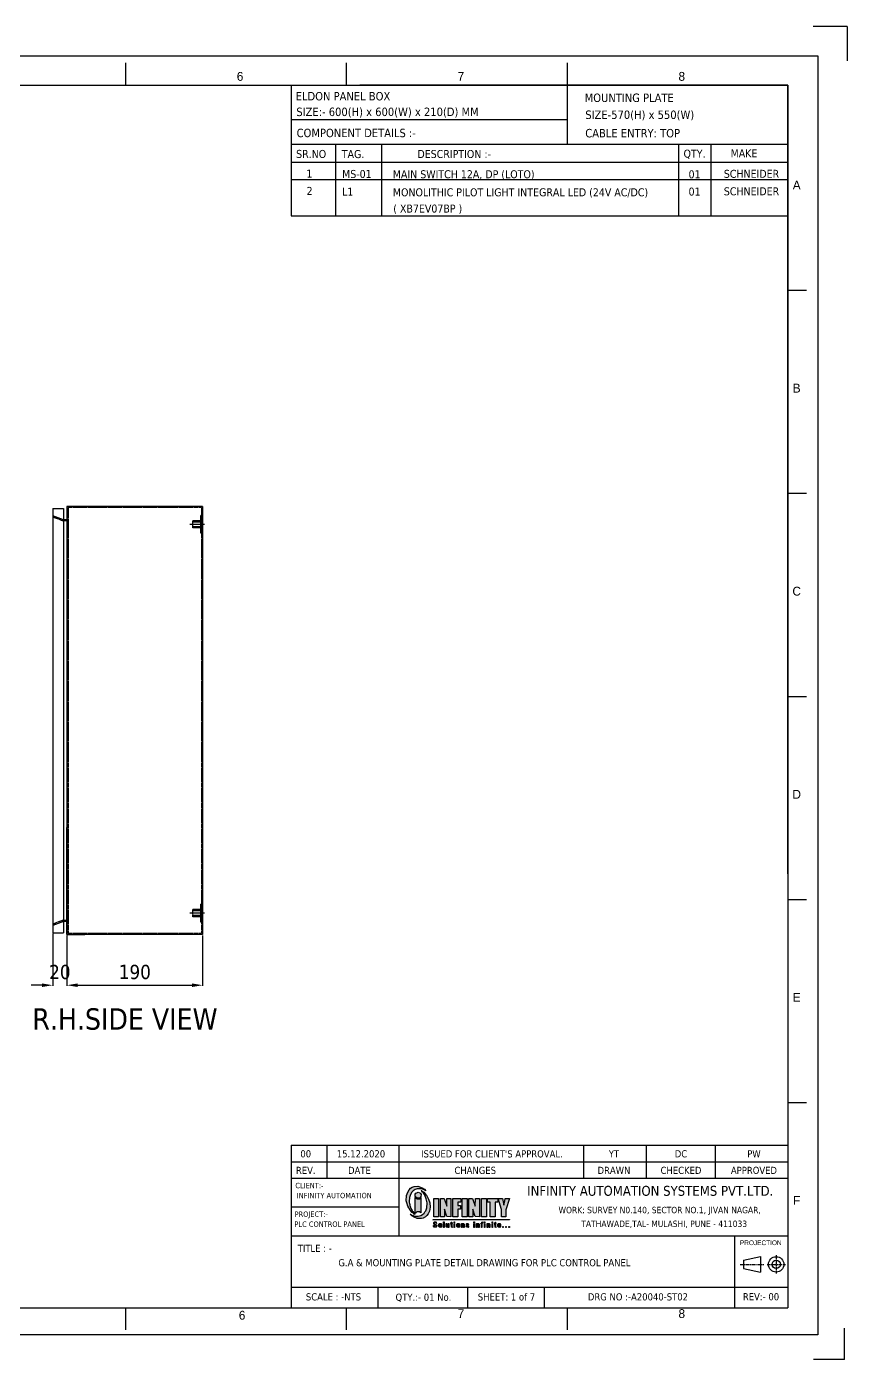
# Model space of a CAD drawing. Extents: x 867151 to 1787449, y -2071112 to -1028603.
# Drawn here: x 869453 to 870603, y -1033052 to -1031184 of the extents above; entities that cross this region are included whole.
import ezdxf
from ezdxf.enums import TextEntityAlignment as Align

# ---------------------------------------------------------------- set-up
doc = ezdxf.new("R2010")
doc.units = 0
doc.header["$LTSCALE"] = 4
doc.header["$MEASUREMENT"] = 0
doc.linetypes.add('CENTER', pattern=[2, 1.25, -0.25, 0.25, -0.25])
doc.linetypes.add('HIDDEN', pattern=[0.375, 0.25, -0.125])
doc.layers.get('0').update_dxf_attribs({"linetype": 'CONTINUOUS'})
doc.layers.get('Defpoints').update_dxf_attribs({"linetype": 'CONTINUOUS'})
for name, color, linetype in [('BEM', 2, 'CONTINUOUS'), ('KOERP', 7, 'CONTINUOUS'), ('Layer1', 7, 'CONTINUOUS'), ('MITTEL', 1, 'CENTER'), ('R2V', 7, 'CONTINUOUS'), ('Title Block', 7, 'CONTINUOUS'), ('UNSICHT', 3, 'HIDDEN')]:
    doc.layers.add(name, color=color, linetype=linetype)
doc.layers.add('TXT', color=3, linetype='CONTINUOUS', lineweight=25)
doc.styles.add('BZ2', font='GOTHIC.TTF')
doc.styles.add('STYLE1', font='ARIALN.TTF')
doc.styles.add('Tahoma', font='tahoma.ttf')
doc.dimstyles.new('Standard$0', dxfattribs={"dimscale": 6, "dimtxt": 6.5, "dimasz": 3.247, "dimexe": 1.0675, "dimexo": 1.645, "dimgap": 2.272, "dimtad": 2, "dimdec": 0, "dimzin": 0, "dimdsep": 46, "dimtxsty": 'Standard', "dimcen": 1.545, "dimdle": 5, "dimadec": 0, "dimazin": 0, "dimtfac": 1, "dimtdec": 0, "dimtix": 1, "dimtmove": 0, "dimatfit": 3, "dimfxl": 1, "dimtolj": 1, "dimtzin": 0, "dimarcsym": 0})

# ---------------------------------------------------------------- blocks, each defined once
blk = doc.blocks.new('*D767')
at = {"layer": 'BEM', "color": 0, "lineweight": -2, "ltscale": 0.5, "transparency": 16777216}
for p, q in [((869489.4, -1032454.9), (869489.4, -1032528.3)), ((869509.4, -1032457.4), (869509.4, -1032528.3)), ((869474.4, -1032527.3), (869459.4, -1032527.3)), ((869524.4, -1032527.3), (869539.4, -1032527.3))]:
    blk.add_line(p, q, dxfattribs=at)
at = {"layer": 'BEM', "color": 0, "ltscale": 0.5, "transparency": 16777216}
for points in [[(869474.4, -1032524.8), (869474.4, -1032529.8), (869489.4, -1032527.3)], [(869524.4, -1032524.8), (869524.4, -1032529.8), (869509.4, -1032527.3)]]:
    blk.add_solid(points, dxfattribs=at)
at = {"layer": 'Defpoints', "color": 0, "ltscale": 0.5, "transparency": 16777216}
for p in [(869489.4, -1032453.9), (869509.4, -1032456.4), (869509.4, -1032527.3)]:
    blk.add_point(p, dxfattribs=at)
at = {"layer": 'BEM', "color": 4, "ltscale": 0.5, "transparency": 16777216, "insert": (869499.4, -1032508.9), "char_height": 20, "attachment_point": 5, "style": 'Tahoma'}
blk.add_mtext('\\A1;20', dxfattribs=at)
blk = doc.blocks.new('*D771')
at = {"layer": 'BEM', "color": 0, "lineweight": -2, "ltscale": 0.5, "transparency": 16777216}
for p, q in [((869509.4, -1032457.4), (869509.4, -1032528.3)), ((869699.4, -1032457.4), (869699.4, -1032528.3)), ((869524.4, -1032527.3), (869684.4, -1032527.3))]:
    blk.add_line(p, q, dxfattribs=at)
at = {"layer": 'BEM', "color": 0, "ltscale": 0.5, "transparency": 16777216}
for points in [[(869524.4, -1032524.8), (869524.4, -1032529.8), (869509.4, -1032527.3)], [(869684.4, -1032524.8), (869684.4, -1032529.8), (869699.4, -1032527.3)]]:
    blk.add_solid(points, dxfattribs=at)
at = {"layer": 'Defpoints', "color": 0, "ltscale": 0.5, "transparency": 16777216}
for p in [(869509.4, -1032456.4), (869699.4, -1032456.4), (869699.4, -1032527.3)]:
    blk.add_point(p, dxfattribs=at)
at = {"layer": 'BEM', "color": 4, "ltscale": 0.5, "transparency": 16777216, "insert": (869604.4, -1032508.9), "char_height": 20, "attachment_point": 5, "style": 'Tahoma'}
blk.add_mtext('\\A1;190', dxfattribs=at)

msp = doc.modelspace()

# ---------------------------------------------------------------- hatches: boundary and pattern name
h = msp.add_hatch(color=9)
h.paths.add_polyline_path([(869992.5, -1032817.4), (869994.4, -1032815.6), (869997.4, -1032813.7), (870000.2, -1032812.7), (870005.9, -1032812.7), (870008.9, -1032813.7), (870012.2, -1032815.3), (870010.3, -1032813.4), (870007, -1032811.3), (870004.5, -1032810.2), (870000.7, -1032809.2), (869996, -1032809.5), (869992.8, -1032810.6), (869990.6, -1032812), (869988.8, -1032813.9), (869986.7, -1032817.2), (869985, -1032821.9), (869984.8, -1032829.6), (869985.3, -1032832.2), (869986.9, -1032837.1), (869988.3, -1032839.4), (869990.2, -1032842.7), (869993, -1032845.7), (869994.2, -1032846.4), (869995.8, -1032848.1), (869997, -1032848.6), (869996, -1032847.4), (869995.8, -1032847.4), (869993.7, -1032844.3), (869993.5, -1032844.3), (869993, -1032843.2), (869992.8, -1032843.2), (869991.3, -1032840.1), (869991.1, -1032840.1), (869990.2, -1032837.1), (869989.9, -1032837.1), (869989.5, -1032834.3), (869989.2, -1032834.3), (869989, -1032830.5), (869988.8, -1032830.5), (869989.2, -1032824.7), (869990.6, -1032820.5)])
h.paths.add_polyline_path([(870010.8, -1032845), (870009.8, -1032846.7), (870007.3, -1032848.8), (870004.9, -1032850.2), (870001.6, -1032851.1), (869997.9, -1032850.9), (869996.5, -1032850.9), (869994.2, -1032850), (869993.5, -1032850), (869992.1, -1032849), (869991.6, -1032849), (869990.9, -1032848.3), (869990.4, -1032848.3), (869992.5, -1032850.4), (869995.8, -1032852.5), (870000, -1032854.2), (870005.9, -1032854.4), (870008.4, -1032853.7), (870011.7, -1032851.8), (870012.4, -1032850.9), (870013.6, -1032850.2), (870015.2, -1032847.9), (870017.1, -1032843.9), (870018, -1032838.3), (870017.6, -1032832.4), (870015.9, -1032827), (870012.9, -1032821.6), (870012.6, -1032821.6), (870011.2, -1032819.5), (870009.1, -1032817.4), (870008.7, -1032817.4), (870008.7, -1032817), (870008.2, -1032817), (870006.1, -1032815.1), (870005.6, -1032815.1), (870006.6, -1032816), (870007.3, -1032817.2), (870007.7, -1032817.2), (870008.4, -1032818.4), (870009.4, -1032820), (870010.5, -1032821.4), (870012.6, -1032826.6), (870013.8, -1032832.4), (870013.3, -1032839.2), (870011.9, -1032843.4)])
h = msp.add_hatch(color=141)
h.paths.add_polyline_path([(870003.5, -1032818.1), (870001.6, -1032817.4), (869999.3, -1032818.1), (869998.1, -1032818.8), (869997.4, -1032820), (869997.2, -1032822.8), (869997.9, -1032824.2), (869999.3, -1032825.4), (870002.1, -1032825.9), (870003.8, -1032825.2), (870005.2, -1032823.5), (870005.4, -1032820.5), (870004.7, -1032819.1)])
h.paths.add_polyline_path([(869997.4, -1032846.7), (869997.9, -1032846.7), (869997.9, -1032846.2), (869999.5, -1032845), (870003.3, -1032845), (870004.9, -1032846.4), (870005.2, -1032824.9), (870004.9, -1032824.9), (870004.5, -1032825.9), (870003.3, -1032826.6), (870000, -1032826.8), (869998.8, -1032826.1), (869998.6, -1032826.1), (869997.9, -1032824.9), (869997.4, -1032824.9)])
h = msp.add_hatch(color=141)
h.paths.add_polyline_path([(870023.2, -1032851.8), (870030, -1032851.8), (870030, -1032826.1), (870023.2, -1032826.1)])
h.paths.add_polyline_path([(870032.5, -1032851.8), (870038.2, -1032851.8), (870038.4, -1032841.1), (870041.4, -1032851.6), (870047.3, -1032851.8), (870047.3, -1032826.1), (870041.7, -1032826.1), (870041.7, -1032837.1), (870037.9, -1032826.1), (870032.5, -1032826.1)])
h.paths.add_polyline_path([(870050.1, -1032851.8), (870056.9, -1032851.8), (870056.9, -1032841.1), (870060.9, -1032841.1), (870060.9, -1032836.2), (870057.1, -1032836.2), (870056.9, -1032831.2), (870061.3, -1032831.2), (870061.3, -1032826.1), (870050.1, -1032826.1)])
h.paths.add_polyline_path([(870069.8, -1032826.1), (870063, -1032826.1), (870063, -1032851.8), (870069.8, -1032851.8)])
h.paths.add_polyline_path([(870078.2, -1032841.1), (870081.2, -1032851.6), (870087.1, -1032851.8), (870087.1, -1032826.1), (870081.5, -1032826.1), (870081.2, -1032836.9), (870077.7, -1032826.1), (870072.3, -1032826.1), (870072.3, -1032851.8), (870077.9, -1032851.8)])
h.paths.add_polyline_path([(870096.9, -1032826.1), (870090.1, -1032826.1), (870090.1, -1032851.8), (870096.9, -1032851.8)])
h.paths.add_polyline_path([(870109.1, -1032831.2), (870112.8, -1032831.2), (870112.8, -1032826.1), (870098.3, -1032826.1), (870098.3, -1032831.2), (870102.3, -1032831.2), (870102.3, -1032851.8), (870109.1, -1032851.8)])
h.paths.add_polyline_path([(870129.2, -1032826.1), (870123.1, -1032826.1), (870122.7, -1032829.6), (870121.2, -1032835.4), (870119.6, -1032826.1), (870113.5, -1032826.1), (870118, -1032841.5), (870118.2, -1032851.8), (870124.3, -1032851.8), (870124.3, -1032842.2)])

# ---------------------------------------------------------------- linework, layer by layer
for p, q in [((870602.6, -1031183.7), (870554.8, -1031183.7)), ((870602.6, -1031183.7), (870602.6, -1031231.6)), ((869858, -1031265.5), (870519.5, -1031265.5)), ((870519.5, -1032371.2), (870519.5, -1031265.5)), ((869489.4, -1031858.9), (869504.4, -1031858.9)), ((869509.4, -1032356.4), (869509.4, -1032306.4)), ((869509.4, -1032456.4), (869509.4, -1032356.4)), ((869489.4, -1032453.9), (869504.4, -1032453.9)), ((869509.4, -1032456.4), (869534.4, -1032456.4)), ((869823.5, -1032797.9), (869823.5, -1032878.5)), ((870598.9, -1033051.7), (870598.9, -1033008.2)), ((870598.9, -1033051.7), (870555.4, -1033051.7))]:
    msp.add_line(p, q)
at = {"layer": 'KOERP'}
for p, q in [((869489.4, -1031858.9), (869489.4, -1032453.9)), ((869504.4, -1031858.9), (869504.4, -1032453.9)), ((869509.4, -1031856.4), (869509.4, -1032456.4)), ((869699.4, -1031856.4), (869509.4, -1031856.4)), ((869699.4, -1031856.4), (869699.4, -1032456.4)), ((869504.4, -1031874.9), (869489.4, -1031869.2)), ((869509.4, -1031874.9), (869504.4, -1031874.9)), ((869504.4, -1032437.9), (869489.4, -1032443.6)), ((869509.4, -1032437.9), (869504.4, -1032437.9)), ((869699.4, -1032456.4), (869509.4, -1032456.4))]:
    msp.add_line(p, q, dxfattribs=at)
at = {"layer": 'Layer1'}
for p, q in [((869591.3, -1031234.5), (869591.3, -1031265.5)), ((869900.7, -1031234.5), (869900.7, -1031265.5)), ((870210.1, -1031234.5), (870210.1, -1031265.5)), ((868044.4, -1031265.5), (870519.5, -1031265.5)), ((870519.5, -1031265.5), (869919.6, -1031265.5)), ((870519.5, -1031265.5), (870519.5, -1032979.5)), ((870519.5, -1031586.8), (870519.5, -1031265.5)), ((870519.5, -1031553.2), (870545.4, -1031553.2)), ((870519.5, -1031766.6), (870519.5, -1031586.8)), ((870519.5, -1031780.2), (870519.5, -1031862.6)), ((870519.5, -1031837.8), (870545.4, -1031837.8)), ((870519.5, -1031862.6), (870519.5, -1032023.5)), ((870519.5, -1031862.8), (870519.5, -1032023.6)), ((870519.5, -1032122.5), (870545.4, -1032122.5)), ((870519.5, -1032407.1), (870545.4, -1032407.1)), ((870519.5, -1032684.1), (870519.5, -1032979.5)), ((870519.5, -1032691.8), (870545.4, -1032691.8)), ((870519.5, -1032691.8), (870545.4, -1032691.8)), ((870519.5, -1032691.8), (870545.4, -1032691.8)), ((870519.5, -1032728.4), (870519.5, -1032979.5)), ((869823.5, -1032751.5), (869823.5, -1032979.5)), ((869823.5, -1032751.5), (870519.5, -1032751.5)), ((869823.5, -1032751.5), (870519.5, -1032751.5)), ((869873.4, -1032751.5), (869873.4, -1032774.7)), ((869974.2, -1032751.5), (869974.2, -1032797.9)), ((870233.2, -1032751.5), (870233.2, -1032774.7)), ((870320.7, -1032751.5), (870320.7, -1032774.7)), ((870417.6, -1032751.5), (870417.6, -1032774.7)), ((869823.5, -1032774.7), (870519.5, -1032774.7)), ((869873.4, -1032774.7), (869873.4, -1032797.9)), ((870233.2, -1032774.7), (870233.2, -1032797.9)), ((870320.7, -1032774.7), (870320.7, -1032797.9)), ((870417.6, -1032774.7), (870417.6, -1032797.9)), ((869823.5, -1032797.9), (870519.5, -1032797.9)), ((869823.5, -1032797.9), (870519.5, -1032797.9)), ((869974.2, -1032797.9), (869974.2, -1032878.5)), ((869974.2, -1032838.2), (869823.5, -1032838.2)), ((869823.5, -1032878.5), (870519.5, -1032878.5)), ((870444.7, -1032878.5), (870444.7, -1032979.5)), ((870457.1, -1032912.7), (870481.1, -1032907.7)), ((870481.1, -1032907.7), (870481.1, -1032929.4)), ((870457.1, -1032912.7), (870457.1, -1032924.4)), ((870457.1, -1032924.4), (870481.1, -1032929.4)), ((869823.5, -1032950.5), (870519.5, -1032950.5)), ((869945, -1032950.5), (869945, -1032979.5)), ((870070.7, -1032950.5), (870070.7, -1032979.5)), ((870177.7, -1032950.5), (870177.7, -1032979.5)), ((868044.4, -1032979.5), (870519.5, -1032979.5)), ((869591.3, -1032979.5), (869591.3, -1033010.4)), ((869693.9, -1032979.5), (870512.7, -1032979.5)), ((869823.5, -1032979.5), (870519.5, -1032979.5)), ((869900.7, -1032979.5), (869900.7, -1033010.4)), ((870210.1, -1032979.5), (870210.1, -1033010.4))]:
    msp.add_line(p, q, dxfattribs=at)
at = {"layer": 'Layer1', "linetype": 'CENTER'}
for p, q in [((870503, -1032905.7), (870503, -1032931.5)), ((870452.6, -1032918.6), (870485.5, -1032918.6)), ((870490.1, -1032918.6), (870515.9, -1032918.6))]:
    msp.add_line(p, q, dxfattribs=at)
at = {"layer": 'Layer1'}
msp.add_lwpolyline([(867993.6, -1031224.6), (870561.1, -1031224.6), (870561.1, -1033017.3), (867993.6, -1033017.3)], close=True, dxfattribs=at)
for radius in [10.8, 5.85]:
    msp.add_circle((870503, -1032918.6), radius, dxfattribs=at)
at = {"layer": 'MITTEL', "ltscale": 5}
for p, q in [((869702.1, -1031881.4), (869681.5, -1031881.4)), ((869702.1, -1032426.4), (869681.5, -1032426.4))]:
    msp.add_line(p, q, dxfattribs=at)
at = {"layer": 'R2V', "color": 0}
for points in [[(870000.7, -1032809.2, 0), (870004.5, -1032810.2, 0), (870007, -1032811.3, 0), (870010.3, -1032813.4, 0), (870012.2, -1032815.3, 0), (870008.9, -1032813.7, 0), (870005.9, -1032812.7, 0), (870000.2, -1032812.7, 0), (869997.4, -1032813.7, 0), (869994.4, -1032815.6, 0), (869992.5, -1032817.4, 0), (869990.6, -1032820.5, 0), (869989.2, -1032824.7, 0), (869988.8, -1032830.5, 0), (869989, -1032830.5, 0), (869989.2, -1032834.3, 0), (869989.5, -1032834.3, 0), (869989.9, -1032837.1, 0), (869990.2, -1032837.1, 0), (869991.1, -1032840.1, 0), (869991.3, -1032840.1, 0), (869992.8, -1032843.2, 0), (869993, -1032843.2, 0), (869993.5, -1032844.3, 0), (869993.7, -1032844.3, 0), (869995.8, -1032847.4, 0), (869996, -1032847.4, 0), (869997, -1032848.6, 0), (869995.8, -1032848.1, 0), (869994.2, -1032846.4, 0), (869993, -1032845.7, 0), (869990.2, -1032842.7, 0), (869988.3, -1032839.4, 0), (869986.9, -1032837.1, 0), (869985.3, -1032832.2, 0), (869984.8, -1032829.6, 0), (869985, -1032821.9, 0), (869986.7, -1032817.2, 0), (869988.8, -1032813.9, 0), (869990.6, -1032812, 0), (869992.8, -1032810.6, 0), (869996, -1032809.5, 0), (870000.7, -1032809.2, 0)], [(870006.1, -1032815.1, 0), (870008.2, -1032817, 0), (870008.7, -1032817, 0), (870008.7, -1032817.4, 0), (870009.1, -1032817.4, 0), (870011.2, -1032819.5, 0), (870012.6, -1032821.6, 0), (870012.9, -1032821.6, 0), (870015.9, -1032827, 0), (870017.6, -1032832.4, 0), (870018, -1032838.3, 0), (870017.1, -1032843.9, 0), (870015.2, -1032847.9, 0), (870013.6, -1032850.2, 0), (870012.4, -1032850.9, 0), (870011.7, -1032851.8, 0), (870008.4, -1032853.7, 0), (870005.9, -1032854.4, 0), (870000, -1032854.2, 0), (869995.8, -1032852.5, 0), (869992.5, -1032850.4, 0), (869990.4, -1032848.3, 0), (869990.9, -1032848.3, 0), (869991.6, -1032849, 0), (869992.1, -1032849, 0), (869993.5, -1032850, 0), (869994.2, -1032850, 0), (869996.5, -1032850.9, 0), (869997.9, -1032850.9, 0), (870001.6, -1032851.1, 0), (870004.9, -1032850.2, 0), (870007.3, -1032848.8, 0), (870009.8, -1032846.7, 0), (870010.8, -1032845, 0), (870011.9, -1032843.4, 0), (870013.3, -1032839.2, 0), (870013.8, -1032832.4, 0), (870012.6, -1032826.6, 0), (870010.5, -1032821.4, 0), (870009.4, -1032820, 0), (870008.4, -1032818.4, 0), (870007.7, -1032817.2, 0), (870007.3, -1032817.2, 0), (870006.6, -1032816, 0), (870005.6, -1032815.1, 0), (870006.1, -1032815.1, 0)], [(870001.6, -1032817.4, 0), (870003.5, -1032818.1, 0), (870004.7, -1032819.1, 0), (870005.4, -1032820.5, 0), (870005.2, -1032823.5, 0), (870003.8, -1032825.2, 0), (870002.1, -1032825.9, 0), (869999.3, -1032825.4, 0), (869997.9, -1032824.2, 0), (869997.2, -1032822.8, 0), (869997.4, -1032820, 0), (869998.1, -1032818.8, 0), (869999.3, -1032818.1, 0), (870001.6, -1032817.4, 0)], [(870005.2, -1032824.9, 0), (870004.9, -1032846.4, 0), (870003.3, -1032845, 0), (869999.5, -1032845, 0), (869997.9, -1032846.2, 0), (869997.9, -1032846.7, 0), (869997.4, -1032846.7, 0), (869997.4, -1032824.9, 0), (869997.9, -1032824.9, 0), (869998.6, -1032826.1, 0), (869998.8, -1032826.1, 0), (870000, -1032826.8, 0), (870003.3, -1032826.6, 0), (870004.5, -1032825.9, 0), (870004.9, -1032824.9, 0), (870005.2, -1032824.9, 0)], [(870030, -1032826.1, 0), (870030, -1032851.8, 0), (870023.2, -1032851.8, 0), (870023.2, -1032826.1, 0), (870030, -1032826.1, 0)], [(870047.3, -1032826.1, 0), (870047.3, -1032851.8, 0), (870041.4, -1032851.6, 0), (870038.4, -1032841.1, 0), (870038.2, -1032851.8, 0), (870032.5, -1032851.8, 0), (870032.5, -1032826.1, 0), (870037.9, -1032826.1, 0), (870041.7, -1032837.1, 0), (870041.7, -1032826.1, 0), (870047.3, -1032826.1, 0)], [(870061.3, -1032826.1, 0), (870061.3, -1032831.2, 0), (870056.9, -1032831.2, 0), (870057.1, -1032836.2, 0), (870060.9, -1032836.2, 0), (870060.9, -1032841.1, 0), (870056.9, -1032841.1, 0), (870056.9, -1032851.8, 0), (870050.1, -1032851.8, 0), (870050.1, -1032826.1, 0), (870061.3, -1032826.1, 0)], [(870069.8, -1032826.1, 0), (870069.8, -1032851.8, 0), (870063, -1032851.8, 0), (870063, -1032826.1, 0), (870069.8, -1032826.1, 0)], [(870087.1, -1032826.1, 0), (870087.1, -1032851.8, 0), (870081.2, -1032851.6, 0), (870078.2, -1032841.1, 0), (870077.9, -1032851.8, 0), (870072.3, -1032851.8, 0), (870072.3, -1032826.1, 0), (870077.7, -1032826.1, 0), (870081.2, -1032836.9, 0), (870081.5, -1032826.1, 0), (870087.1, -1032826.1, 0)], [(870096.9, -1032826.1, 0), (870096.9, -1032851.8, 0), (870090.1, -1032851.8, 0), (870090.1, -1032826.1, 0), (870096.9, -1032826.1, 0)], [(870112.8, -1032826.1, 0), (870112.8, -1032831.2, 0), (870109.1, -1032831.2, 0), (870109.1, -1032851.8, 0), (870102.3, -1032851.8, 0), (870102.3, -1032831.2, 0), (870098.3, -1032831.2, 0), (870098.3, -1032826.1, 0), (870112.8, -1032826.1, 0)], [(870129.2, -1032826.1, 0), (870124.3, -1032842.2, 0), (870124.3, -1032851.8, 0), (870118.2, -1032851.8, 0), (870118, -1032841.5, 0), (870113.5, -1032826.1, 0), (870119.6, -1032826.1, 0), (870121.2, -1032835.4, 0), (870122.7, -1032829.6, 0), (870123.1, -1032826.1, 0), (870129.2, -1032826.1, 0)], [(870129.4, -1032855.6, 0), (870129.4, -1032856.3, 0), (870022.5, -1032856.3, 0), (870022.5, -1032856.5, 0), (870022.2, -1032856.5, 0), (870022.2, -1032855.6, 0), (870129.4, -1032855.6, 0)], [(870026, -1032859.1, 0), (870026.7, -1032859.6, 0), (870027.2, -1032861.4, 0), (870026.5, -1032861.4, 0), (870026, -1032860, 0), (870024.3, -1032860, 0), (870023.9, -1032861.4, 0), (870024.1, -1032861.4, 0), (870024.3, -1032862.1, 0), (870024.8, -1032862.1, 0), (870026.9, -1032863.1, 0), (870027.4, -1032863.8, 0), (870027.2, -1032865.9, 0), (870026.7, -1032866.6, 0), (870023.9, -1032866.6, 0), (870022.9, -1032865.2, 0), (870022.9, -1032864, 0), (870023.6, -1032864, 0), (870024.3, -1032865.9, 0), (870024.8, -1032865.9, 0), (870025.8, -1032866.1, 0), (870026.7, -1032865.2, 0), (870026.5, -1032864, 0), (870023.9, -1032862.8, 0), (870023.2, -1032861.9, 0), (870023.4, -1032859.8, 0), (870024.1, -1032859.1, 0), (870026, -1032859.1, 0)], [(870033, -1032861.2, 0), (870034.2, -1032862.6, 0), (870033.9, -1032865.9, 0), (870033, -1032866.8, 0), (870031.1, -1032866.6, 0), (870030.2, -1032865.4, 0), (870030.4, -1032862.1, 0), (870031.4, -1032861.2, 0), (870033, -1032861.2, 0)], [(870032.5, -1032861.9, 0), (870031.4, -1032862.1, 0), (870030.9, -1032864.7, 0), (870031.1, -1032864.7, 0), (870031.4, -1032865.9, 0), (870031.8, -1032865.9, 0), (870032.5, -1032866.1, 0), (870033.2, -1032865.4, 0), (870033.2, -1032862.6, 0), (870032.5, -1032861.9, 0)], [(870037.7, -1032859.1, 0), (870037.7, -1032866.8, 0), (870037, -1032866.8, 0), (870037, -1032859.1, 0), (870037.7, -1032859.1, 0)], [(870044.2, -1032861.2, 0), (870044.2, -1032866.8, 0), (870043.5, -1032866.8, 0), (870043.3, -1032866.3, 0), (870042.8, -1032866.8, 0), (870041.2, -1032866.6, 0), (870040.7, -1032865.9, 0), (870040.7, -1032861.2, 0), (870041.4, -1032861.2, 0), (870041.7, -1032865.9, 0), (870042.1, -1032865.9, 0), (870042.6, -1032866.1, 0), (870043.5, -1032865.2, 0), (870043.5, -1032861.2, 0), (870044.2, -1032861.2, 0)], [(870048.5, -1032859.3, 0), (870048.5, -1032861.2, 0), (870049.2, -1032861.2, 0), (870049.2, -1032861.9, 0), (870048.5, -1032861.9, 0), (870048.7, -1032866.1, 0), (870049.2, -1032866.1, 0), (870049.4, -1032866.8, 0), (870048, -1032866.6, 0), (870047.8, -1032861.9, 0), (870047.3, -1032861.9, 0), (870047.3, -1032861.2, 0), (870047.8, -1032861.2, 0), (870047.8, -1032859.6, 0), (870048.5, -1032859.3, 0)], [(870052.4, -1032859.1, 0), (870052.4, -1032860.3, 0), (870051.7, -1032860.3, 0), (870051.7, -1032859.1, 0), (870052.4, -1032859.1, 0)], [(870052.4, -1032861.2, 0), (870052.4, -1032866.8, 0), (870051.7, -1032866.8, 0), (870051.7, -1032861.2, 0), (870052.4, -1032861.2, 0)], [(870058.3, -1032861.2, 0), (870059.5, -1032862.6, 0), (870059.2, -1032865.9, 0), (870058.3, -1032866.8, 0), (870056.4, -1032866.6, 0), (870055.5, -1032865.4, 0), (870055.7, -1032862.1, 0), (870056.6, -1032861.2, 0), (870058.3, -1032861.2, 0)], [(870057.8, -1032861.9, 0), (870056.6, -1032862.1, 0), (870056.2, -1032864.7, 0), (870056.4, -1032864.7, 0), (870056.6, -1032865.9, 0), (870057.1, -1032865.9, 0), (870057.8, -1032866.1, 0), (870058.5, -1032865.4, 0), (870058.5, -1032862.6, 0), (870057.8, -1032861.9, 0)], [(870065.1, -1032861.2, 0), (870065.8, -1032862.1, 0), (870065.8, -1032866.8, 0), (870065.1, -1032866.8, 0), (870064.8, -1032862.1, 0), (870063.4, -1032862.1, 0), (870063, -1032863.1, 0), (870063, -1032866.8, 0), (870062.3, -1032866.8, 0), (870062.3, -1032861.2, 0), (870063, -1032861.2, 0), (870063.2, -1032861.7, 0), (870063.7, -1032861.2, 0), (870065.1, -1032861.2, 0)], [(870071.2, -1032861.2, 0), (870071.9, -1032862.8, 0), (870071.2, -1032863.1, 0), (870070.7, -1032861.9, 0), (870069.8, -1032862.1, 0), (870069.8, -1032863.3, 0), (870070, -1032863.3, 0), (870072.1, -1032864.5, 0), (870071.9, -1032866.3, 0), (870071.2, -1032866.8, 0), (870069.3, -1032866.6, 0), (870068.6, -1032864.9, 0), (870069.3, -1032864.7, 0), (870069.8, -1032865.9, 0), (870070, -1032865.9, 0), (870070.7, -1032866.1, 0), (870071.4, -1032865.6, 0), (870071.2, -1032864.7, 0), (870069.1, -1032864, 0), (870069.1, -1032861.7, 0), (870069.5, -1032861.2, 0), (870071.2, -1032861.2, 0)], [(870080.3, -1032859.1, 0), (870080.3, -1032860.3, 0), (870079.6, -1032860.3, 0), (870079.6, -1032859.1, 0), (870080.3, -1032859.1, 0)], [(870080.3, -1032861.2, 0), (870080.3, -1032866.8, 0), (870079.6, -1032866.8, 0), (870079.6, -1032861.2, 0), (870080.3, -1032861.2, 0)], [(870086.1, -1032861.2, 0), (870086.8, -1032862.1, 0), (870086.8, -1032866.8, 0), (870086.1, -1032866.8, 0), (870085.9, -1032862.1, 0), (870084.5, -1032862.1, 0), (870084, -1032863.1, 0), (870084, -1032866.8, 0), (870083.3, -1032866.8, 0), (870083.3, -1032861.2, 0), (870084, -1032861.2, 0), (870084.3, -1032861.7, 0), (870084.7, -1032861.2, 0), (870086.1, -1032861.2, 0)], [(870091.8, -1032859.1, 0), (870091.8, -1032859.8, 0), (870090.8, -1032860, 0), (870090.8, -1032861.2, 0), (870091.5, -1032861.2, 0), (870091.5, -1032861.9, 0), (870090.8, -1032861.9, 0), (870090.8, -1032866.8, 0), (870090.1, -1032866.8, 0), (870090.1, -1032861.9, 0), (870089.4, -1032861.9, 0), (870089.4, -1032861.2, 0), (870090.1, -1032861.2, 0), (870090.4, -1032859.3, 0), (870091.8, -1032859.1, 0)], [(870095, -1032859.1, 0), (870095, -1032860.3, 0), (870094.3, -1032860.3, 0), (870094.3, -1032859.1, 0), (870095, -1032859.1, 0)], [(870095, -1032861.2, 0), (870095, -1032866.8, 0), (870094.3, -1032866.8, 0), (870094.3, -1032861.2, 0), (870095, -1032861.2, 0)], [(870100.9, -1032861.2, 0), (870101.6, -1032862.1, 0), (870101.6, -1032866.8, 0), (870100.9, -1032866.8, 0), (870100.7, -1032862.1, 0), (870099.2, -1032862.1, 0), (870098.8, -1032863.1, 0), (870098.8, -1032866.8, 0), (870098.1, -1032866.8, 0), (870098.1, -1032861.2, 0), (870098.8, -1032861.2, 0), (870099, -1032861.7, 0), (870099.5, -1032861.2, 0), (870100.9, -1032861.2, 0)], [(870105.6, -1032859.1, 0), (870105.6, -1032860.3, 0), (870104.9, -1032860.3, 0), (870104.9, -1032859.1, 0), (870105.6, -1032859.1, 0)], [(870105.6, -1032861.2, 0), (870105.6, -1032866.8, 0), (870104.9, -1032866.8, 0), (870104.9, -1032861.2, 0), (870105.6, -1032861.2, 0)], [(870109.5, -1032859.3, 0), (870109.5, -1032861.2, 0), (870110.2, -1032861.2, 0), (870110.2, -1032861.9, 0), (870109.5, -1032861.9, 0), (870109.8, -1032866.1, 0), (870110.2, -1032866.1, 0), (870110.5, -1032866.8, 0), (870109.1, -1032866.6, 0), (870108.8, -1032861.9, 0), (870108.4, -1032861.9, 0), (870108.4, -1032861.2, 0), (870108.8, -1032861.2, 0), (870109.1, -1032859.6, 0), (870109.5, -1032859.3, 0)], [(870115.6, -1032861.2, 0), (870116.8, -1032862.6, 0), (870116.8, -1032864.2, 0), (870113.5, -1032864.2, 0), (870114, -1032865.6, 0), (870114.2, -1032865.6, 0), (870114.5, -1032866.1, 0), (870115.6, -1032865.9, 0), (870116.1, -1032864.7, 0), (870116.6, -1032864.7, 0), (870116.6, -1032865.9, 0), (870115.6, -1032866.8, 0), (870113.8, -1032866.6, 0), (870112.8, -1032865.4, 0), (870113.1, -1032862.1, 0), (870114, -1032861.2, 0), (870115.6, -1032861.2, 0)], [(870115.2, -1032861.9, 0), (870114.2, -1032862.1, 0), (870113.8, -1032862.6, 0), (870113.8, -1032863.5, 0), (870116.1, -1032863.5, 0), (870115.6, -1032862.1, 0), (870115.2, -1032861.9, 0)], [(870120.5, -1032865.6, 0), (870120.5, -1032866.8, 0), (870119.8, -1032866.8, 0), (870119.8, -1032865.6, 0), (870120.5, -1032865.6, 0)], [(870124.8, -1032865.6, 0), (870124.8, -1032866.8, 0), (870124.1, -1032866.8, 0), (870124.1, -1032865.6, 0), (870124.8, -1032865.6, 0)], [(870129.2, -1032865.6, 0), (870129.2, -1032866.8, 0), (870128.5, -1032866.8, 0), (870128.5, -1032865.6, 0), (870129.2, -1032865.6, 0)]]:
    msp.add_polyline3d(points, dxfattribs=at)
at = {"layer": 'TXT', "color": 0}
for p, q in [((869823.5, -1031265.5), (869823.5, -1031449)), ((870210.2, -1031265.5), (870210.2, -1031348.4)), ((870210.2, -1031314.4), (869823.5, -1031314.4)), ((869823.5, -1031348.4), (870519.5, -1031348.4)), ((869885.8, -1031348.4), (869885.8, -1031449)), ((869949.8, -1031348.4), (869949.8, -1031449)), ((870366.2, -1031348.4), (870366.2, -1031449)), ((870411.2, -1031348.4), (870411.2, -1031449)), ((869823.5, -1031373.5), (870519.5, -1031373.5)), ((869823.5, -1031373.5), (870519.5, -1031373.5)), ((869823.5, -1031397.8), (870519.5, -1031397.8)), ((869823.5, -1031449), (870519.5, -1031449))]:
    msp.add_line(p, q, dxfattribs=at)
at = {"layer": 'UNSICHT'}
for p, q in [((869697.9, -1031857.9), (869510.9, -1031857.9)), ((869510.9, -1031857.9), (869510.9, -1032454.9)), ((869697.9, -1031857.9), (869697.9, -1032454.9)), ((869504.4, -1031876.8), (869489.4, -1031871.1)), ((869509.4, -1031876.4), (869504.4, -1031876.4)), ((869685.9, -1031886.4), (869685.9, -1031876.4)), ((869696.9, -1031876.4), (869685.9, -1031876.4)), ((869696.9, -1031877.4), (869685.9, -1031877.4)), ((869696.9, -1031878.1), (869685.9, -1031878.1)), ((869696.9, -1031893.9), (869696.9, -1031868.9)), ((869697.9, -1031868.9), (869696.9, -1031868.9)), ((869697.9, -1031893.9), (869697.9, -1031868.9)), ((869696.9, -1031884.6), (869685.9, -1031884.6)), ((869696.9, -1031885.4), (869685.9, -1031885.4)), ((869696.9, -1031886.4), (869685.9, -1031886.4)), ((869697.9, -1031893.9), (869696.9, -1031893.9)), ((869685.9, -1032431.4), (869685.9, -1032421.4)), ((869696.9, -1032421.4), (869685.9, -1032421.4)), ((869696.9, -1032422.4), (869685.9, -1032422.4)), ((869696.9, -1032423.1), (869685.9, -1032423.1)), ((869696.9, -1032438.9), (869696.9, -1032413.9)), ((869697.9, -1032413.9), (869696.9, -1032413.9)), ((869697.9, -1032438.9), (869697.9, -1032413.9)), ((869504.4, -1032436), (869489.4, -1032441.7)), ((869509.4, -1032436.4), (869504.4, -1032436.4)), ((869696.9, -1032429.6), (869685.9, -1032429.6)), ((869696.9, -1032430.4), (869685.9, -1032430.4)), ((869696.9, -1032431.4), (869685.9, -1032431.4)), ((869697.9, -1032438.9), (869696.9, -1032438.9)), ((869697.9, -1032454.9), (869510.9, -1032454.9))]:
    msp.add_line(p, q, dxfattribs=at)

# ---------------------------------------------------------------- texts
at = {"insert": (869590.6, -1032574.9), "char_height": 30, "width": 595, "attachment_point": 5, "style": 'Tahoma'}
msp.add_mtext('R.H.SIDE VIEW', dxfattribs=at)
at = {"layer": 'Layer1'}
for s, height, style, p in [('6', 12.4, 'BZ2', (869751.9, -1031253.4)), ('7', 12.4, 'BZ2', (870061.3, -1031253.4)), ('8', 12.4, 'BZ2', (870370.7, -1031253.4)), ('A', 12.4, 'BZ2', (870531.7, -1031405.7)), ('B', 12.4, 'BZ2', (870531.7, -1031690.4)), ('C', 12.4, 'BZ2', (870531.7, -1031975)), ('D', 12.4, 'BZ2', (870531.7, -1032259.7)), ('E', 12.4, 'BZ2', (870531.7, -1032544.3)), ('00', 10.03, 'Tahoma', (869843.9, -1032763.6)), ('15.12.2020', 10.03, 'Tahoma', (869921.3, -1032763.6)), ("ISSUED FOR CLIENT'S APPROVAL.", 10.03, 'Tahoma', (870104.7, -1032763.7)), ('YT', 10.03, 'Tahoma', (870275.7, -1032763.6)), ('DC', 10.03, 'Tahoma', (870369.6, -1032763.6)), ('PW', 10.03, 'Tahoma', (870471.8, -1032763.6)), ('REV.', 10.03, 'Tahoma', (869843.9, -1032786.8)), ('DATE', 10.03, 'Tahoma', (869919.1, -1032786.8)), ('CHANGES', 10.03, 'Tahoma', (870081.3, -1032786.8)), ('DRAWN', 10.03, 'Tahoma', (870275.7, -1032786.8)), ('CHECKED', 10.03, 'Tahoma', (870369.6, -1032786.8)), ('APPROVED', 10.03, 'Tahoma', (870471.8, -1032786.8)), ('CLIENT:-', 7.53, 'Tahoma', (869849, -1032808.1)), ('INFINITY AUTOMATION SYSTEMS PVT.LTD.', 13.903, 'Tahoma', (870326.5, -1032815.5)), ('INFINITY AUTOMATION', 7.533, 'Tahoma', (869883.8, -1032822.1)), ('F', 12.4, 'BZ2', (870531.7, -1032828.9)), ('F', 12.4, 'BZ2', (870531.7, -1032828.9)), ('F', 12.4, 'BZ2', (870531.7, -1032828.9)), ('TITLE : -', 10.03, 'Tahoma', (869856.5, -1032896.1)), ('PROJECTION', 6.61, 'STYLE1', (870481.4, -1032888.3)), ('SCALE : -NTS ', 10.03, 'Tahoma', (869884.6, -1032964.1)), ('QTY.:- 01 No.', 10.03, 'Tahoma', (870008.8, -1032965.4)), ('SHEET: 1 of 7', 10.03, 'Tahoma', (870125.1, -1032964.1)), ('DRG NO :-A20040-ST02', 10.03, 'Tahoma', (870309.3, -1032964.1)), ('REV:- 00', 10.03, 'Tahoma', (870481.7, -1032963.9)), ('6', 12.4, 'BZ2', (869754.7, -1032989.9)), ('7', 12.4, 'BZ2', (870061.3, -1032987.6)), ('8', 12.4, 'BZ2', (870370.7, -1032987.6))]:
    msp.add_text(s, height=height, dxfattribs=dict(at, style=style)).set_placement(p, align=Align.MIDDLE)
at = {"layer": 'Layer1', "style": 'Tahoma'}
for s, height, p in [('PROJECT:- ', 7.53, (869828.2, -1032852)), ('PLC CONTROL PANEL', 7.533, (869828, -1032866))]:
    msp.add_text(s, height=height, dxfattribs=at).set_placement(p)
at = {"layer": 'Layer1', "insert": (869889.6, -1032911.2), "char_height": 10.03, "width": 670.843, "attachment_point": 1, "style": 'Tahoma'}
msp.add_mtext('{\\C0;G.A & MOUNTING PLATE DETAIL DRAWING FOR PLC CONTROL PANEL}', dxfattribs=at)
at = {"layer": 'Title Block', "style": 'Tahoma'}
msp.add_text('WORK: SURVEY N0.140, SECTOR NO.1, JIVAN NAGAR, ', height=8.973, dxfattribs=at).set_placement((870198.1, -1032846.9))
at = {"layer": 'Title Block', "insert": (870229.9, -1032857.2), "char_height": 8.973, "width": 319.909, "attachment_point": 1, "style": 'Tahoma'}
msp.add_mtext('TATHAWADE,TAL- MULASHI, PUNE - 411033', dxfattribs=at)
at = {"layer": 'TXT', "color": 0, "style": 'Tahoma'}
for s, height, p in [('ELDON PANEL BOX', 11.81, (869829.8, -1031287.1)), (' MOUNTING PLATE', 11.81, (870230.2, -1031289.3)), ('SIZE:- 600(H) x 600(W) x 210(D) MM', 11.81, (869830.7, -1031309)), ('SIZE-570(H) x 550(W) ', 11.81, (870235.5, -1031313.1)), ('COMPONENT DETAILS :-', 11.81, (869831.1, -1031338.6)), ('CABLE ENTRY: TOP', 11.81, (870235.5, -1031338.9)), ('SR.NO', 11.22, (869830.4, -1031367.7)), ('TAG.', 11.22, (869894.4, -1031367.9)), ('DESCRIPTION :-', 11.219, (870000.4, -1031367.8)), ('QTY.', 11.22, (870373.2, -1031367.3)), ('MAKE', 11.22, (870439.1, -1031366.9)), ('  1', 11.22, (869836.4, -1031395.4)), ('MS-01', 11.22, (869894.8, -1031395.8)), ('01', 11.22, (870380.2, -1031396.3)), ('SCHNEIDER', 11.22, (870429.6, -1031395.6)), ('   2', 11.22, (869832.4, -1031419.6)), ('L1', 11.22, (869894.8, -1031420.7)), ('01', 11.22, (870380.2, -1031420.5)), ('SCHNEIDER', 11.22, (870429.6, -1031420.1))]:
    msp.add_text(s, height=height, dxfattribs=at).set_placement(p)
at = {"layer": 'TXT', "color": 7, "style": 'Tahoma'}
for s, p in [('MAIN SWITCH 12A, DP (LOTO)', (869965.8, -1031396.2)), ('MONOLITHIC PILOT LIGHT INTEGRAL LED (24V AC/DC)', (869965.9, -1031421.5)), ('( XB7EV07BP )', (869966.5, -1031444.3))]:
    msp.add_text(s, height=11.219, dxfattribs=at).set_placement(p)

# ---------------------------------------------------------------- dimensions: what is measured, and where the dimension line sits
at = {"layer": 'BEM', "ltscale": 0.5}
dim = msp.add_linear_dim(base=(869509.4, -1032527.3), p1=(869489.4, -1032453.9), p2=(869509.4, -1032456.4), dimstyle='Standard$0', override={"dimscale": 1, "dimtxt": 20, "dimasz": 15, "dimexe": 1, "dimexo": 1, "dimgap": 8, "dimtad": 1, "dimtxsty": 'Tahoma', "dimcen": 0.09, "dimdle": 0, "dimclrt": 4, "dimtdec": 1, "dimtix": 0, "dimtofl": 0}, dxfattribs=at)
dim.commit()
dim.dimension.update_dxf_attribs({"geometry": '*D767', "text_midpoint": (869499.4, -1032527.3), "dimtype": 160})
dim = msp.add_linear_dim(base=(869699.4, -1032527.3), p1=(869509.4, -1032456.4), p2=(869699.4, -1032456.4), dimstyle='Standard$0', override={"dimscale": 1, "dimtxt": 20, "dimasz": 15, "dimexe": 1, "dimexo": 1, "dimgap": 8, "dimtad": 1, "dimtxsty": 'Tahoma', "dimcen": 0.09, "dimdle": 0, "dimclrt": 4, "dimtdec": 1, "dimtix": 0, "dimtofl": 0}, dxfattribs=at)
dim.commit()
dim.dimension.update_dxf_attribs({"geometry": '*D771', "text_midpoint": (869604.4, -1032508.9)})

doc.saveas('drawing.dxf')
